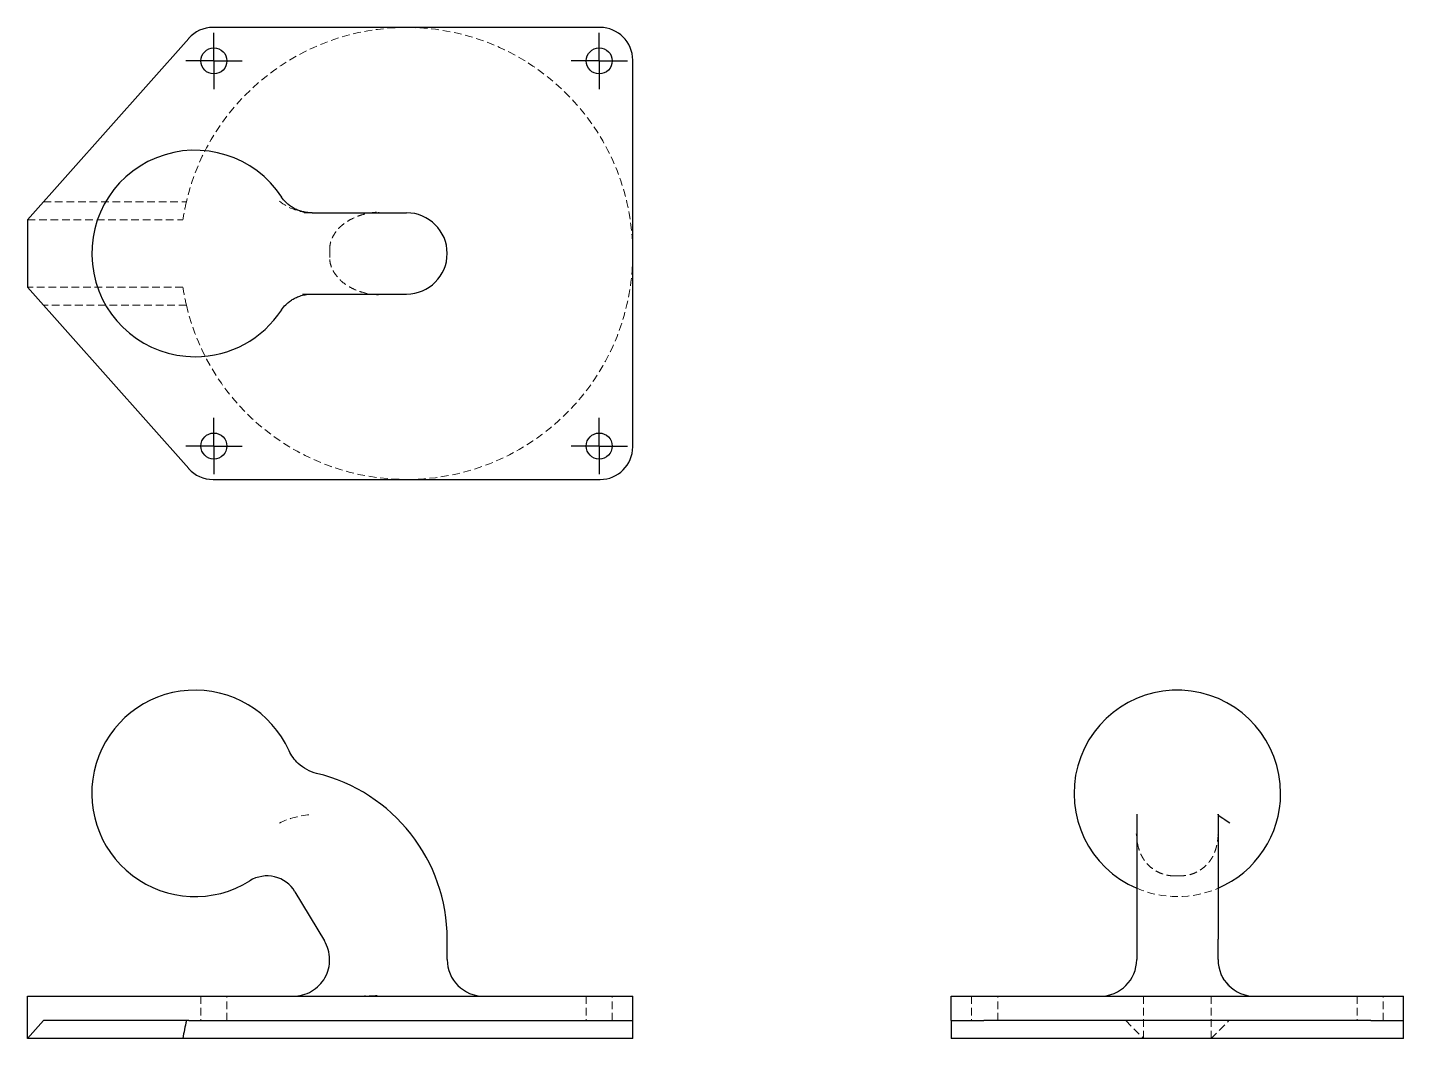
# Model space of a CAD drawing. Header units: millimetres. Extents: x 33 to 260, y 28 to 195.
import ezdxf

# ---------------------------------------------------------------- set-up
doc = ezdxf.new("R2010")
doc.units = ezdxf.units.MM
doc.linetypes.add('HIDDEN', pattern=[1.905, 1.27, -0.635])
doc.layers.add('10', color=7, linetype='Continuous')

# ---------------------------------------------------------------- blocks, each defined once
blk = doc.blocks.new('SW_CENTERMARKSYMBOL_0')
at = {"layer": '10', "color": 0}
for p, q in [((0, 2.5), (0, 4.65)), ((0, 0), (0, 2.5)), ((-2.5, 0), (-4.65, 0)), ((0, 0), (-2.5, 0)), ((0, 0), (0, -2.5)), ((0, 0), (2.5, 0)), ((2.5, 0), (4.65, 0)), ((0, -2.5), (0, -4.65))]:
    blk.add_line(p, q, dxfattribs=at)
blk = doc.blocks.new('SW_CENTERMARKSYMBOL_1')
at = {"layer": '10', "color": 0}
for p, q in [((0, 2.5), (0, 4.65)), ((0, 0), (0, 2.5)), ((-2.5, 0), (-4.65, 0)), ((0, 0), (-2.5, 0)), ((0, 0), (0, -2.5)), ((0, 0), (2.5, 0)), ((2.5, 0), (4.65, 0)), ((0, -2.5), (0, -4.65))]:
    blk.add_line(p, q, dxfattribs=at)
blk = doc.blocks.new('SW_CENTERMARKSYMBOL_2')
at = {"layer": '10', "color": 0}
for p, q in [((0, 2.5), (0, 4.65)), ((0, 0), (0, 2.5)), ((-2.5, 0), (-4.65, 0)), ((0, 0), (-2.5, 0)), ((0, 0), (0, -2.5)), ((0, 0), (2.5, 0)), ((2.5, 0), (4.65, 0)), ((0, -2.5), (0, -4.65))]:
    blk.add_line(p, q, dxfattribs=at)
blk = doc.blocks.new('SW_CENTERMARKSYMBOL_3')
at = {"layer": '10', "color": 0}
for p, q in [((0, 2.5), (0, 4.65)), ((0, 0), (0, 2.5)), ((-2.5, 0), (-4.65, 0)), ((0, 0), (-2.5, 0)), ((0, 0), (0, -2.5)), ((0, 0), (2.5, 0)), ((2.5, 0), (4.65, 0)), ((0, -2.5), (0, -4.65))]:
    blk.add_line(p, q, dxfattribs=at)

msp = doc.modelspace()

# ---------------------------------------------------------------- linework, layer by layer
at = {"color": 7, "linetype": 'Continuous', "lineweight": 25}
for p, q in [((59.63, 193.56), (33, 163.58)), ((127.62, 195.37), (63.65, 195.37)), ((133, 126.01), (133, 189.99)), ((80.05, 164.68), (80.01, 164.72)), ((80.01, 164.72), (95.63, 164.72)), ((33, 163.58), (33, 152.42)), ((33, 152.42), (59.63, 122.44)), ((80.01, 151.28), (80.05, 151.32)), ((80.01, 151.28), (95.63, 151.28)), ((63.65, 120.63), (127.62, 120.63)), ((216.28, 65.28), (216.28, 44.6)), ((229.72, 65.27), (229.72, 65.28)), ((229.72, 65.28), (229.72, 44.6)), ((216.2, 62.05), (216.27, 61.84)), ((229.73, 61.84), (229.8, 62.05)), ((77.18, 52.47), (82.06, 44.35)), ((102.35, 41.24), (102.35, 44.6)), ((216.28, 44.6), (216.28, 41.24)), ((229.72, 41.24), (229.72, 44.6)), ((33, 28.2), (33, 35.19)), ((33, 35.19), (59.63, 35.19)), ((59.63, 35.19), (63.65, 35.19)), ((63.65, 35.19), (127.62, 35.19)), ((127.62, 35.19), (133, 35.19)), ((133, 31.15), (133, 35.19)), ((185.63, 31.15), (185.63, 35.19)), ((185.63, 35.19), (191.01, 35.19)), ((191.01, 35.19), (254.99, 35.19)), ((254.99, 35.19), (260.37, 35.19)), ((260.37, 31.15), (260.37, 35.19)), ((33, 28.2), (35.63, 31.15)), ((59.63, 31.15), (35.63, 31.15)), ((59.63, 31.15), (63.65, 31.15)), ((63.65, 31.15), (95.63, 31.15)), ((95.63, 31.15), (127.62, 31.15)), ((127.62, 31.15), (133, 31.15)), ((133, 28.2), (133, 31.15)), ((185.63, 31.15), (185.63, 28.2)), ((185.63, 31.15), (191.01, 31.15)), ((223, 31.15), (191.01, 31.15)), ((254.99, 31.15), (223, 31.15)), ((254.99, 31.15), (260.37, 31.15)), ((260.37, 28.2), (260.37, 31.15)), ((58.69, 28.2), (33, 28.2)), ((133, 28.2), (58.69, 28.2)), ((260.37, 28.2), (185.63, 28.2))]:
    msp.add_line(p, q, dxfattribs=at)
at = {"color": 7, "linetype": 'HIDDEN', "lineweight": 18}
for p, q in [((35.63, 166.53), (59.26, 166.53)), ((33, 163.58), (58.69, 163.58)), ((82.93, 157.33), (82.93, 158.67)), ((58.69, 152.42), (33, 152.42)), ((59.26, 149.47), (35.63, 149.47)), ((222.47, 55.06), (222.47, 55.06)), ((223.53, 55.06), (223.53, 55.06)), ((61.65, 35.19), (61.65, 31.15)), ((65.95, 31.15), (65.95, 35.19)), ((125.32, 35.19), (125.32, 31.15)), ((129.62, 31.15), (129.62, 35.19)), ((189.01, 35.19), (189.01, 31.15)), ((193.31, 31.15), (193.31, 35.19)), ((217.42, 28.2), (217.42, 35.19)), ((228.58, 28.2), (228.58, 35.19)), ((252.69, 35.19), (252.69, 31.15)), ((256.99, 31.15), (256.99, 35.19)), ((214.47, 31.15), (217.42, 28.2)), ((228.58, 28.2), (231.53, 31.15))]:
    msp.add_line(p, q, dxfattribs=at)
at = {"color": 7, "linetype": 'Continuous', "lineweight": 25}
for centre in [(63.8, 189.84), (127.47, 189.84), (63.8, 126.16), (127.47, 126.16)]:
    msp.add_circle(centre, 2.15, dxfattribs=at)
at = {"color": 7, "linetype": 'HIDDEN', "lineweight": 18}
for centre, radius, start, end in [((95.63, 158), 37.37, 90, 166.7961), ((95.63, 158), 37.37, 0, 90), ((95.63, 158), 37.37, 166.7961, 171.4148), ((95.63, 158), 37.37, 270, 0), ((95.63, 158), 37.37, 188.5852, 193.2039), ((95.63, 158), 37.37, 193.2039, 270), ((223, 68.73), 17.07, 246.815, 293.185)]:
    msp.add_arc(centre, radius, start, end, dxfattribs=at)
at = {"color": 7, "linetype": 'Continuous', "lineweight": 25}
for centre, radius, start, end in [((63.65, 189.99), 5.38, 90, 138.3923), ((127.62, 189.99), 5.38, 0, 90), ((60.69, 158), 17.07, 33.0412, 270), ((95.63, 158), 6.72, 270, 90), ((60.69, 158), 17.07, 270, 326.9564), ((127.62, 126.01), 5.38, 270, 0), ((63.65, 126.01), 5.38, 221.607, 270), ((60.69, 68.73), 17.07, 24.3989, 301.9912), ((223, 68.73), 17.07, 0, 246.815), ((74.13, 44.6), 28.23, 0, 76.3875), ((223, 68.73), 17.07, 293.185, 0), ((72.58, 49.7), 5.38, 31, 121.9912), ((108.4, 41.24), 6.05, 180, 270), ((210.23, 41.24), 6.05, 270, 0), ((235.77, 41.24), 6.05, 180, 270), ((95.63, 22.62), 37.37, 166.7961, 171.4148)]:
    msp.add_arc(centre, radius, start, end, dxfattribs=at)
at = {"color": 7, "linetype": 'HIDDEN', "lineweight": 18}
for points, knots in [([(74.63, 166.66), (76.14, 165.42), (78.07, 164.72), (79.99, 164.72), (80, 164.72), (80.01, 164.72)], [-0.2612094, -0.2612094, -0.2612094, -0.2612094, -0.0013732, -0.0013732, 0, 0, 0, 0]), ([(82.93, 158.67), (82.94, 158.93), (82.97, 159.44), (83.16, 160.16), (83.45, 160.81), (83.84, 161.44), (84.3, 162.03), (84.82, 162.55), (85.46, 163.06), (86.33, 163.62), (87.4, 164.12), (88.55, 164.49), (89.72, 164.75), (90.56, 164.81), (90.99, 164.84)], [0, 0, 0, 0, 0.069528, 0.13516, 0.198258, 0.258961, 0.334124, 0.399791, 0.455963, 0.55436, 0.677417, 0.773777, 0.881474, 1, 1, 1, 1]), ([(90.99, 151.16), (90.52, 151.2), (89.61, 151.26), (88.29, 151.57), (87.08, 152.01), (85.95, 152.59), (84.86, 153.38), (84.04, 154.26), (83.5, 155.1), (83.18, 155.8), (82.97, 156.55), (82.94, 157.06), (82.93, 157.33)], [0, 0, 0, 0, 0.126874, 0.248707, 0.364013, 0.472595, 0.592886, 0.725204, 0.793225, 0.861091, 0.929409, 1, 1, 1, 1]), ([(74.63, 63.79), (76.14, 64.69), (78.07, 64.99), (79.99, 65.28), (80, 65.28), (80.01, 65.28)], [-0.2612094, -0.2612094, -0.2612094, -0.2612094, -0.0013732, -0.0013732, 0, 0, 0, 0]), ([(222.47, 55.07), (222.17, 55.09), (221.6, 55.13), (220.82, 55.31), (220.14, 55.56), (219.4, 55.92), (218.65, 56.43), (218.09, 56.98), (217.73, 57.4), (217.52, 57.69), (217.34, 57.97), (217.13, 58.34), (216.86, 58.89), (216.58, 59.67), (216.33, 60.74), (216.28, 61.58), (216.25, 62.05)], [0, 0, 0, 0, 0.07684, 0.147047, 0.211015, 0.268986, 0.373122, 0.469544, 0.512599, 0.550784, 0.584241, 0.627035, 0.688522, 0.769948, 0.873067, 1, 1, 1, 1]), ([(229.75, 62.05), (229.73, 61.69), (229.69, 61.04), (229.52, 60.14), (229.32, 59.41), (229.11, 58.85), (228.92, 58.44), (228.73, 58.08), (228.49, 57.7), (228.2, 57.31), (227.77, 56.82), (227.2, 56.33), (226.5, 55.86), (225.69, 55.47), (224.69, 55.16), (223.93, 55.1), (223.53, 55.07)], [0, 0, 0, 0, 0.096592, 0.177406, 0.255058, 0.313293, 0.357675, 0.402124, 0.447667, 0.499582, 0.562752, 0.644697, 0.718006, 0.801146, 0.89468, 1, 1, 1, 1]), ([(223.53, 55.08), (223.32, 55.07), (222.97, 55.07), (222.61, 55.08), (222.47, 55.08)], [0, 0, 0, 0, 0.587469, 1, 1, 1, 1]), ([(232.08, 36.44), (231.97, 36.53), (231.77, 36.68), (231.42, 37), (231.08, 37.36), (230.76, 37.76), (230.5, 38.19), (230.18, 38.83), (230.05, 39.27), (229.95, 39.58)], [0, 0, 0, 0, 0.141276, 0.265753, 0.380091, 0.491179, 0.605046, 0.726152, 1, 1, 1, 1]), ([(85.67, 35.19), (86.57, 35.19), (88.36, 35.21), (90.12, 35.27), (90.99, 35.3)], [0, 0, 0, 0, 0.508215, 1, 1, 1, 1]), ([(224.99, 35.19), (225.52, 35.19), (226.58, 35.19), (228.04, 35.2), (229.36, 35.2), (230.48, 35.19), (231.17, 35.19), (231.46, 35.19)], [0, 0, 0, 0, 0.231863, 0.458548, 0.666102, 0.857785, 1, 1, 1, 1])]:
    msp.add_open_spline(points, degree=3, knots=knots, dxfattribs=at)
at = {"color": 7, "linetype": 'Continuous', "lineweight": 25}
for points, knots in [([(80.05, 164.71), (79.73, 164.72), (79.11, 164.75), (78.23, 164.95), (77.44, 165.25), (76.75, 165.61), (76.16, 166.03), (75.52, 166.59), (75.2, 167.04), (74.99, 167.32)], [0, 0, 0, 0, 0.150155, 0.292705, 0.42776, 0.555494, 0.676223, 0.790325, 1, 1, 1, 1]), ([(74.99, 148.68), (75.2, 148.96), (75.52, 149.41), (76.16, 149.97), (76.75, 150.39), (77.44, 150.75), (78.23, 151.05), (79.11, 151.25), (79.73, 151.28), (80.05, 151.29)], [0, 0, 0, 0, 0.209675, 0.323777, 0.444506, 0.57224, 0.707296, 0.849845, 1, 1, 1, 1]), ([(80.77, 72.03), (79.64, 72.3), (77.8, 73.3), (76.59, 74.99), (76.23, 75.78)], [0, 0, 0, 0, 0.571429, 1, 1, 1, 1]), ([(231.66, 63.79), (230.42, 64.69), (229.72, 64.99), (229.72, 65.28), (229.72, 65.28), (229.72, 65.28)], [-0.2612094, -0.2612094, -0.2612094, -0.2612094, -0.0013732, -0.0013732, 0, 0, 0, 0]), ([(76.88, 35.19), (77.41, 35.19), (77.94, 35.26), (78.97, 35.54), (79.47, 35.74), (80.39, 36.28), (80.81, 36.61), (81.56, 37.37), (81.88, 37.79), (82.41, 38.72), (82.61, 39.22), (82.87, 40.25), (82.93, 40.78), (82.92, 41.85), (82.84, 42.38), (82.55, 43.4), (82.34, 43.89), (82.06, 44.35)], [0, 0, 0, 0, 0.125, 0.125, 0.25, 0.25, 0.375, 0.375, 0.5, 0.5, 0.625, 0.625, 0.75, 0.75, 0.875, 0.875, 1, 1, 1, 1])]:
    msp.add_open_spline(points, degree=3, knots=knots, dxfattribs=at)
at = {"color": 7, "linetype": 'HIDDEN', "lineweight": 18}
for points in [[(80.01, 164.72), (79.45, 164.72), (78.89, 164.72), (78.43, 164.72)], [(78.43, 151.28), (78.89, 151.28), (79.45, 151.28), (80.01, 151.28)]]:
    msp.add_open_spline(points, degree=3, dxfattribs=at)
at = {"color": 7, "linetype": 'Continuous', "lineweight": 25}
for points in [[(90.99, 164.84), (90.99, 164.76), (90.99, 164.72), (90.99, 164.72)], [(90.99, 151.28), (90.99, 151.28), (90.99, 151.24), (90.99, 151.16)]]:
    msp.add_open_spline(points, degree=3, dxfattribs=at)

# ---------------------------------------------------------------- block references
at = {"layer": '10'}
for name, p in [('SW_CENTERMARKSYMBOL_0', (63.8, 189.84)), ('SW_CENTERMARKSYMBOL_3', (127.47, 189.84)), ('SW_CENTERMARKSYMBOL_2', (63.8, 126.16)), ('SW_CENTERMARKSYMBOL_1', (127.47, 126.16))]:
    msp.add_blockref(name, p, dxfattribs=at)

doc.saveas('drawing.dxf')
